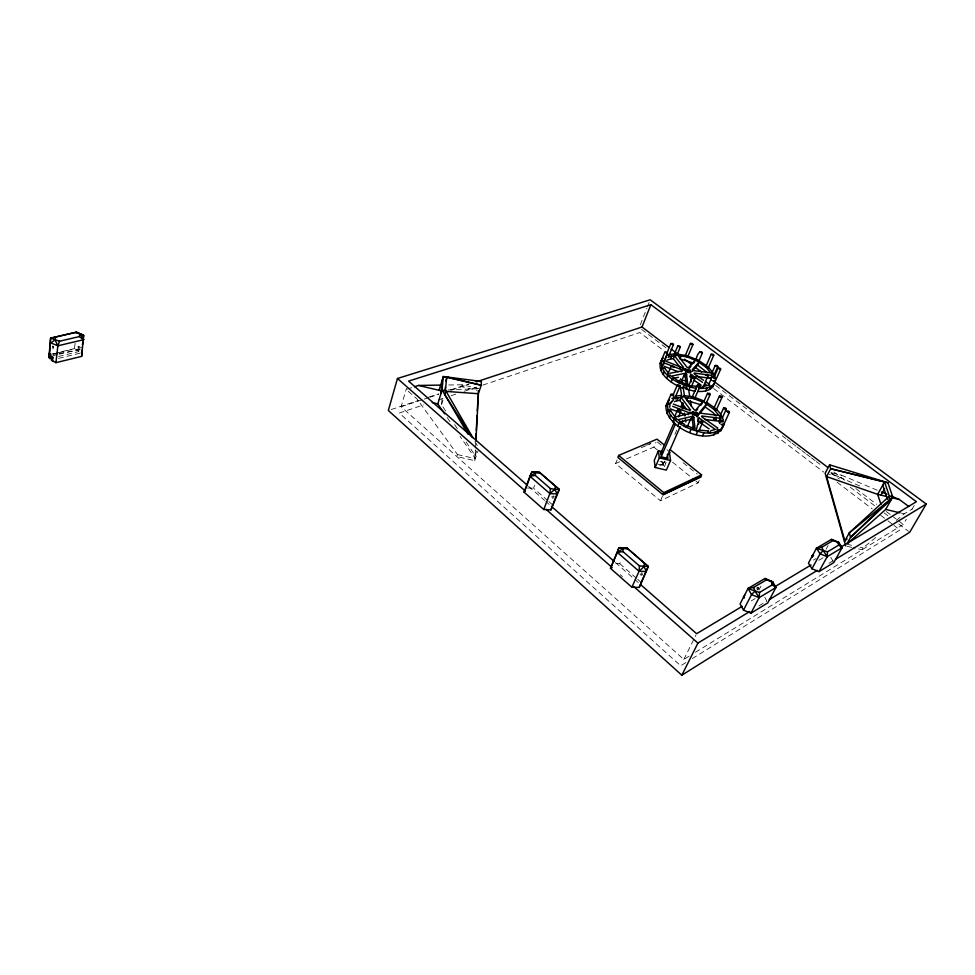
<?xml version="1.0" encoding="UTF-8"?>
<svg xmlns="http://www.w3.org/2000/svg" width="975" height="975" viewBox="0 0 975 975"><rect width="100%" height="100%" fill="white"/><g stroke="black" fill="none" stroke-linecap="round" stroke-linejoin="round"><path stroke-width="0.73" stroke-dasharray="4.88 3.66" d="M411.657 387.66L406.148 389.427L416.995 398.994L457.47 454.545L456.812 456.544L474.703 460.651L475.252 450.121M466.148 441.98L475.166 455.617L475.483 449.585M475.568 448.073L475.8 443.552M445.636 410.975L441.529 404.783L442.077 398.738M58.732 352.621L74.429 348.855L75.099 343.298M58.585 356.472L78.756 351.597L77.695 350.488L78.207 346.357L82.095 347.843M78.756 351.597L79.268 347.466L56.172 352.999M757.782 587.474L756.868 588.876M688.984 656.273L683.816 659.441L401.103 406.746L406.49 388.233M441.529 404.783L443.942 397.057M478.993 388.732L462.321 384.759L461.699 386.697L476.982 390.329M475.166 455.617L476.86 450.608M474.703 460.651L477.921 451.133M547.731 500.589L533.544 488.17L535.019 484.197M640.307 324.773L646.9 308.112M647.449 306.735L649.094 302.567M699.221 480.492L698.149 482.844L660.453 500.784L615.591 463.564L617.077 459.968M626.535 458.859L653.872 447.098L655.87 442.406M674.883 434.314L676.699 430.158M615.908 563.623L619.734 563.635L621.465 559.662M664.414 461.151L663.219 463.881L663.756 468.024L666.157 462.54M657.991 464.185L663.244 465.416L665.06 461.248M756.966 589.924L758.855 587.962L757.88 589.838M660.453 500.784L662.573 495.982M683.816 659.441L695.955 635.054M758.928 590.033L760.927 586.194M877.268 490.23L841.376 475.166L840.438 476.933L829.311 474.277M826.044 549.254L828.068 545.561M875.684 537.518L863.082 547.95L862.058 549.766L853.162 547.718M695.431 652.299L903.277 524.404L906.238 519.285M912.039 509.267L914.233 505.489M756.746 587.962L757.392 587.389M896.293 520.455L904.312 513.813L912.161 509.06M685.827 662.573L680.672 665.767L399.275 413.047L423.759 404.857M692.287 658.576L900.035 529.986L893.977 525.403M758.903 605.95L766.691 601.209M828.957 563.294L834.149 560.125M751.25 600.905L755.15 598.553M818.878 560.284L824.082 557.164M813.406 560.125L815.892 558.651M659.685 465.465L663.219 463.881L659.38 462.991M615.591 463.564L619.698 461.797M646.608 445.173L650.715 443.418M641.318 447.659L650.898 443.564M438.165 400.03L445.368 397.617M451.12 395.692L456.885 393.766M464.088 391.353L477.055 387.014M482.82 385.088L639.819 332.524L662.817 349.976M401.103 406.746L422.748 399.579M424.186 399.104L428.513 397.678M429.951 397.203L438.616 394.327M451.596 390.037L468.902 384.308M391.207 409.537L418.604 400.481M428.695 397.142L438.799 393.815M450.328 390L469.072 383.797M58.622 358.386L80.23 353.133M53.332 355.607L57.659 354.571M59.097 354.217L80.754 349.001L78.207 346.357M77.695 350.488L78.512 346.283L80.316 348.16M50.407 354.388L54.734 353.352M53.028 353.998L57.306 352.962M53.138 354.327L57.525 353.645M58.987 353.413L78 350.415L74.429 348.855M447.939 389.963L477.518 388.793M448.732 384.967L462.321 384.759M527.499 488.012L533.544 488.17M457.47 454.545L475.373 458.664L460.005 436.264M846.751 544.184L852.686 545.561M860.108 547.268L863.082 547.95M847.226 546.353L851.675 547.377M661.221 461.943L665.389 462.918M901.448 513.143L904.312 513.813M660.185 461.419L662.805 462.04L663.244 465.416M831.638 472.838L841.376 475.166M831.565 473.874L860.389 486.281M757.685 587.291L758.855 587.962M52.516 346.186L53.357 346.734M834.003 472.071L846.483 481.492M855.879 488.597L876.683 504.319M886.263 511.546L891.187 515.275M892.332 516.141L897.232 519.833M898.414 520.735L903.277 524.404M641.635 329.379L667.119 348.66M715.638 385.381L755.662 415.667M782.352 435.862L785.996 438.616M787.203 439.542L790.847 442.297M792.053 443.211L795.697 445.965M796.916 446.879L800.548 449.633M801.767 450.56L805.399 453.314M806.618 454.228L810.249 456.982M811.468 457.897L815.112 460.651M816.319 461.565L819.963 464.319M830.883 472.582L839.365 479.005M850.285 487.268L874.551 505.635M884.252 512.972L887.896 515.726M898.804 523.989L908.517 531.338M713.651 388.55L823.79 472.132M837.098 482.235L872.198 508.865M880.669 515.3L886.714 519.882M887.932 520.808L892.771 524.477M657.357 442.028L662.037 445.794M666.912 449.694L672.567 454.253M683.109 462.711L697.332 474.155M653.872 447.098L657.357 449.914M672.506 462.15L694.651 480.029M695.821 480.967L698.149 482.844M548.815 501.54L553.178 505.367M619.734 563.635L636.602 578.394M637.723 579.382L641.099 582.331M528.584 486.367L544.598 500.394M545.732 501.394L549.169 504.404M615.469 562.538L633.762 578.577M634.896 579.577L638.332 582.587M620.246 574.665L622.525 576.676M447.196 417.592L450.608 422.565M454.655 424.625L457.945 429.585M474.91 441.785L477.323 445.575M830.81 557.371L833.857 562.526M764.802 597.273L766.569 600.661M52.443 346.612A1.511 1.036 -37.5 0 1 53.649 347.185M53.662 347.478A1.511 1.036 -37.5 0 1 52.528 348.867M52.297 346.088A1.268 0.865 -37.5 0 1 52.358 347.6M553.215 498.444A1.499 1.024 66.5 0 1 552.045 496.129M553.508 495.909A1.499 1.024 66.5 0 1 554.178 497.238M553.386 497.36A1.255 0.865 66.5 0 1 553.032 496.165M642.281 574.775A1.572 1.109 61.9 0 1 640.027 573.909M641.672 572.691A1.572 1.109 61.9 0 1 642.318 573.702M642.391 574.592A1.316 0.926 61.9 0 1 641.062 573.434"/><path stroke-width="1.46" d="M722.426 425.429L722.329 427.891L723.669 424.966C714.029 449.707 664.658 428.549 665.974 405.844L671.032 394.29L672.652 394.156A1.462 0.743 22.7 0 1 673.603 395.57L672.092 395.545L671.032 394.29M715.37 378.239L715.211 381.603L712.408 387.343C708.606 391.097 702.914 391.816 697.795 391.414M439.067 390.305L443.308 376.521L481.382 381.457L481.199 385.21L478.164 394.436M475.727 441.09L476.117 433.57M476.275 430.56L477.067 415.508M477.299 410.987L478.091 395.947M478.237 393.181L478.372 390.658M475.958 440.529L478.396 393.729L445.721 391.389M648.277 566.463L639.442 565.939L622.952 551.606L623.159 548.523L626.669 547.755L648.277 566.463L639.186 587.438L631.898 587.242L610.484 568.352L618.954 547.694L626.669 547.755L648.277 566.463L639.186 587.438M842.047 547.743L837.586 542.027L833.089 540.552L821.742 547.243L816.489 548.194L820.06 553.837L827.19 556.688L827.519 551.813L838.829 545.062L842.047 547.743L833.857 562.526L819.012 571.606L811.943 568.766L808.433 563.099L816.489 548.194L831.419 539.407L838.939 542.6L842.047 547.743L827.19 556.688L819.012 571.606M631.898 587.242L639.052 571.289L639.442 565.939M723.608 408.025L724.73 409.281L726.192 409.293A1.462 0.731 23.9 0 0 725.181 407.879L723.608 408.025L719.757 416.483L720.866 417.751L722.329 417.763A1.45 0.743 24 0 0 721.975 416.703M719.392 396.082L720.501 397.325L721.963 397.337A1.45 0.731 23.6 0 0 720.964 395.935L719.392 396.082L713.737 408.671L714.821 409.914L716.284 409.927A1.438 0.731 23.7 0 0 716.162 409.122M718.051 368.16L720.537 369.379A1.402 0.683 23.2 0 0 719.574 368.05L718.051 368.16L713.785 377.8M444.624 413.851L437.799 403.894L442.089 390.012L443.308 376.521L481.199 385.21L446.648 376.959L445.075 395.094L471.681 436.739M715.175 365.54L717.637 366.746A1.389 0.67 23.1 0 0 716.686 365.43L715.175 365.54L711.531 373.815L713.98 375.009A1.389 0.683 23.2 0 0 713.359 373.852M445.124 389.963L445.392 386.965M712.043 376.959L714.541 378.178A1.414 0.695 23.2 0 0 713.578 376.837L712.043 376.959L708.362 385.308L710.848 386.527A1.402 0.695 23.3 0 0 710.97 386.185M440.98 393.583L442.211 380.067M711.177 354.278L713.627 355.473A1.389 0.67 22.9 0 0 712.676 354.169L711.177 354.278L705.803 366.588L708.24 367.77A1.377 0.67 23 0 0 708.142 367.027M707.509 393.364L708.593 394.595L710.056 394.619A1.438 0.719 23.4 0 0 709.081 393.23L707.509 393.364L703.767 401.81L704.852 403.041L706.302 403.065A1.438 0.731 23.4 0 0 706.193 402.261M772.87 581.929L766.423 579.881L753.614 587.438L748.057 588.437L751.542 594.628L759.098 597.663L759.574 592.41L772.358 584.781L775.881 587.572L767.752 602.916L750.994 613.165L743.511 610.143L740.086 603.927L748.057 588.437L764.924 578.516L772.87 581.929L775.881 587.572L759.098 597.663L750.994 613.165M669.752 407.258L669.947 405.259M699.879 421.371L701.001 422.663L702.512 422.675A1.487 0.768 23.7 0 0 701.513 421.2C697.539 420.054 696.869 428.707 696.26 430.658C704.194 433.972 715.479 434.497 722.122 428.122L720.769 431.072M697.637 384.625L698.709 385.844L700.184 385.868A1.438 0.719 23.1 0 0 699.209 384.491L697.637 384.625L692.128 397.227L693.201 398.458L694.663 398.482A1.426 0.731 23.1 0 0 694.724 397.91M543.758 509.523L549.863 493.582L550.388 488.585L535.251 475.434L529.949 476.239L524.075 492.168L543.758 509.523L550.912 509.876L559.333 489.499L539.467 472.314L531.862 472.071L529.949 476.239L549.863 493.582L557.066 493.959L559.333 489.499L539.467 472.314L531.862 472.071L526.488 486.647M699.843 351.914L702.28 353.096A1.377 0.658 22.7 0 0 701.354 351.817C698.697 350.049 693.018 362.822 698.722 361.347A1.365 0.67 22.7 0 0 698.624 360.604M663.622 364.613L663.817 362.785M51.882 355.96L51.419 360.141L55.941 362.676L81.632 356.375L83.667 335.303L76.464 332.17L50.603 338.154L48.884 357.435L49.944 358.568L52.821 357.874M48.884 357.435L49.347 353.255L50.407 354.388M52.479 361.274L52.942 357.094L49.481 355.68L50.603 338.154L76.464 332.17L83.667 335.303L83.326 338.093M49.944 358.568L50.249 355.778M683.889 385.125L682.646 388.038C671.385 383.955 652.982 371.353 662.939 357.825C654.908 375.082 683.512 386.258 696.223 388.355L694.956 391.255L686.351 389.244M692.299 377.325L693.359 378.532L694.822 378.556A1.426 0.707 22.9 0 0 693.859 377.203L692.299 377.325L688.667 385.734L689.727 386.941L691.178 386.965A1.414 0.707 22.9 0 0 690.848 385.966M55.941 362.676L57.854 345.796L59.56 341.213L79.243 336.607L83.74 339.678L57.854 345.796L50.883 342.968L55.027 339.873L55.636 337.106M627.973 549.096L618.954 547.694L617.382 552.398L639.052 571.289L646.388 571.521L644.048 566.621L644.426 563.343M690.385 343.48L692.823 344.663A1.377 0.658 22.4 0 0 691.897 343.383L690.385 343.48L685.132 355.96L695.126 360.311L694.31 362.212M677.771 409.5L678.868 410.78L680.392 410.792A1.475 0.768 23 0 0 679.417 409.342L677.771 409.5L674.054 418.117L675.139 419.408L676.65 419.421A1.475 0.768 23.1 0 0 676.028 418.129M81.473 352.865L82.119 350.037L81.632 356.375M82.448 345.053L82.79 342.274M677.308 385.064L678.381 386.307L679.88 386.332A1.45 0.731 22.7 0 0 678.917 384.942L677.308 385.064L672.969 395.241M677.747 346.064L680.172 347.246A1.377 0.67 22.2 0 0 679.27 345.967L677.747 346.064L674.273 354.352L676.699 355.534A1.365 0.67 22.2 0 0 676.114 354.413M667.985 410.134L669.057 411.401L670.568 411.413A1.462 0.768 22.9 0 0 670.252 410.353M671.202 366.161L673.701 367.392A1.414 0.707 22.3 0 0 672.774 366.052L671.202 366.161L667.668 374.583L668.704 375.777L670.154 375.814A1.402 0.707 22.4 0 0 669.862 374.827M670.873 343.578L673.335 344.772A1.389 0.67 22 0 0 672.421 343.48L670.873 343.578L666.876 353.23M667.107 354.681L669.593 355.887A1.402 0.695 22.1 0 0 668.667 354.571L667.107 354.681L661.903 367.209L664.377 368.416A1.402 0.695 22.2 0 0 664.45 367.88L668.679 373.559M664.84 352.194L667.302 353.389A1.389 0.683 22 0 0 666.388 352.097L664.84 352.194L661.379 360.567L663.829 361.762A1.389 0.695 22.1 0 0 663.902 361.225M660.026 363.517L661.233 360.579M535.251 475.434L535.689 472.68L540.382 473.302M549.863 493.582L554.872 489.316L555.506 486.391M744.851 595.286L743.364 596.944M397.459 378.483L388.33 410.499L681.83 675.212L909.724 532.253L926.25 504.038L650.191 299.788L397.459 378.483L525.415 491.156M812.248 557.261L812.602 556.506M79.243 336.607L79.974 334.072L75.319 332.548M445.916 380.957L447.013 377.41M550.912 509.876L557.066 493.959L554.872 489.316L550.388 488.585M476.117 381.92L642.013 327.015L650.873 304.688L916.427 501.711L840.998 547.012M664.048 444.783L657.016 439.152L618.686 455.435L617.87 457.421L663.11 494.788L700.842 476.97M663.938 361.615L667.412 353.255M660.672 370.476L661.867 367.575M668.85 355.668L673.445 344.626M663.207 374.376L664.414 371.475M666.924 360.165L670.605 358.958L671.799 356.094L674.566 355.826L683.536 367.417L682.768 367.819L665.888 361.274M680.526 367.977L673.372 358.69L674.566 355.826M666.608 378.3L667.826 375.399M676.808 355.388L680.282 347.1M688.85 390.049L690.081 387.136M687.643 356.46A1.365 0.67 22.5 0 1 687.582 356.984L681.111 355.997L679.904 358.861L693.908 363.163M671.214 381.993L672.433 379.08M667.741 402.785L668.996 399.835C661.708 416.288 685.401 429.11 698.661 431.279A1.487 0.78 23.7 0 0 698.563 430.426M681.354 371.828L682.171 369.903L665.23 363.334M687.692 356.838L692.92 344.516M679.477 381.554L680.648 378.812M670.763 403.248L673.457 399.86M666.681 413.51L667.948 410.536M685.596 369.111L684.986 370.549L689.691 371.707L690.312 370.281L685.596 369.111L686.059 371.889L690.787 373.047L690.312 370.281M682.427 382.992L681.952 380.055L683.572 376.265M678.953 381.237L687.789 384.82L686.497 373.864C684.889 371.743 682.744 376.764 685.254 376.752L686.193 384.735M675.09 397.617L679.989 386.173M684.218 376.24L685.449 373.352M685.254 376.752L686.497 373.864M685.34 377.24L686.571 374.363M669.362 417.739L670.629 414.765M674.408 401.639L676.955 400.725L678.21 397.788L681.098 397.447L690.544 409.975L689.752 410.438L673.347 404.052M689.788 376.874L690.617 374.961L691.787 374.948L702.475 382.31M676.955 400.725L679.843 400.384L681.098 397.447M662.586 451.717L658.405 450.73L654.274 460.31L655.151 467.5L666.327 470.121L670.544 460.529L669.569 453.363M690.958 376.874L691.787 374.948M698.819 361.201L702.39 352.95M672.933 421.98L674.213 419.006M691.933 371.512L697.661 365.113L698.892 362.261L706.083 367.307L710.738 372.889L693.103 370.537L692.213 369.696L698.892 362.261M610.484 568.352L617.382 552.398L623.159 548.523M660.575 453.862L674.383 421.943M680.989 406.685L682.78 402.517M655.151 467.5L659.307 457.884L658.405 450.73M691.287 386.819L694.931 378.41M661.001 457.226L675.468 423.869M678.478 416.922L680.891 411.365M682.098 408.586L683.304 405.807M687.911 397.52L686.644 400.445L701.269 404.905L702.561 401.992L693.554 398.617L684.791 397.361L694.273 409.902L695.602 410.243L702.561 401.992M696.235 434.472L697.527 431.486M677.759 425.941L679.063 422.955M666.278 458.469L680.221 426.55M681.428 423.772L682.646 420.993M694.773 398.324L700.294 385.722M708.35 367.624L713.737 355.327M688.265 414.692L689.13 412.73L672.677 406.319M702.512 388.318L708.008 375.826M692.055 413.266L692.701 411.803L697.625 412.986L698.137 416.02L693.213 414.838L692.701 411.803M687.338 426.623L690.629 419.14M679.526 422.029L691.092 419.274L692.396 416.313L693.676 416.995L695.126 428.988L687.009 425.734M693.469 429.085L692.372 419.945L691.287 419.408L692.591 416.447M711.384 380.384L710.738 378.3L711.994 375.436L694.273 373.084L694.09 373.742L703.584 380.274M692.372 419.945L693.676 416.995M692.457 420.481L693.761 417.532M705.595 390.987L706.875 388.099L710.872 386.673L713.688 384.467M714.09 374.863L717.746 366.6M697.32 416.483L697.625 412.986M689.739 432.364L691.056 429.39M701.549 474.874L663.792 492.643L662.915 494.63L700.659 476.824L701.549 474.874L669.91 449.487M709.593 389.549L710.872 386.673M692.859 427.94L693.956 425.453M720.647 369.232L712.408 387.343M697.722 421.066L699.197 418.08L715.394 429.463L710.763 430.694M706.412 402.907L710.166 394.461M699.16 414.229L705.193 406.977L706.497 404.064L714.029 409.463L718.928 415.496L700.537 413.229L699.599 412.327L706.497 404.064M698.783 431.108L702.622 422.504M702.609 435.679L703.95 432.705M716.393 409.768L722.073 397.178M720.269 418.263L720.964 420.53L719.635 423.455L718.941 421.188L720.269 418.263L701.781 415.996L701.598 416.727L717.783 428.074M713.712 435.191L715.053 432.242M722.438 417.592L726.302 409.134M717.856 433.546L719.197 430.597M524.075 492.168L525.988 487.975M723.608 424.966L729.41 412.303M812.87 555.153L811.736 556.42M681.83 675.212L697.929 643.086L749.824 611.483M743.511 610.143L751.542 594.628L755.003 591.069L759.574 592.41M847.86 543.197L885.69 509.425L892.747 496.97L887.908 482.747L829.579 464.819L825.142 473.289L845.739 546.012M847.117 538.931L844.838 540.881L826.593 476.58L830.712 468.743L829.579 464.819M811.943 568.766L820.06 553.837L823.241 550.546L827.519 551.813M844.472 541.552L849.286 532.85L889.358 496.165L892.747 496.97L850.578 537.298L847.385 543.038M887.908 482.747L884.569 481.955L877.658 494.349L880.925 504.355M880.986 495.142L884.654 488.572M670.617 402.992L671.604 401.273M665.974 405.844L667.156 403.796M744.339 597.029L744.278 598.004M719.757 416.483L720.964 416.215M708.362 385.308L709.215 385.003M711.531 373.815L712.372 373.523M674.054 418.117L675.309 417.836M812.723 555.397L811.919 556.286M688.667 385.734L689.861 385.491M696.296 360.165L697.442 359.946M685.157 355.802L686.01 355.522M674.273 354.352L675.127 354.071M661.379 360.567L662.573 360.336M812.821 556.213L813.552 555.445M696.04 411.109L697.783 409.049M689.093 368.477L691.019 366.356M695.126 360.311L688.387 367.733L687.119 367.404L678.112 355.802L681.111 355.997M639.052 571.289L644.048 566.621M891.443 499.261L850.578 537.298L849.286 532.85L889.261 500.297L889.358 496.165L884.569 481.955L830.712 468.743L884.569 481.955M529.949 476.239L535.689 472.68M769.287 599.625L817.282 570.399M835.441 559.345L926.25 504.038M742.146 606.365L696.625 633.701L640.612 584.586M774.662 586.84L811.078 564.976M668.107 409.963L669.24 409.866M681.05 395.594L681.501 396.898L683.317 397.093A1.438 0.731 22.9 0 0 683 396.069M675.663 398.702L678.21 397.788M668.119 357.289L671.799 356.094M414.424 386.77L418.555 385.442L441.188 385.088M650.873 304.688L408.562 381.115L527.451 485.355M692.396 416.313L677.93 419.75L684.584 424.418M676.54 416.63L689.508 413.583L689.13 412.73M717.137 428.793L717.039 430.06L719.172 430.438A1.475 0.768 24.1 0 0 719.062 429.585M708.35 431.072L708.24 432.339L710.397 432.729A1.475 0.768 24 0 0 710.287 431.864M699.197 418.08L697.99 418.117L698.722 424.113M672.933 378.458L678.478 377.288M685.267 373.23L671.373 376.131L677.723 380.494M670.069 373.267L682.524 370.695M617.382 552.398L622.952 551.606M676.26 396.021L681.293 395.423M706.875 388.099L699.063 388.513M702.024 386.709L707.228 385.576L704.852 383.943M669.935 354.449L674.846 353.974M670.605 358.958L673.372 358.69M684.877 424.929C682.585 425.039 685.462 427.611 686.571 426.587A1.475 0.78 23.4 0 0 686.242 425.502M668.302 402.529C666.023 402.614 668.85 405.125 669.947 404.138A1.45 0.756 22.7 0 0 669.642 403.089M678.003 380.969C675.809 381.042 678.563 383.431 679.612 382.505A1.414 0.707 22.6 0 0 679.014 381.31M554.872 489.316L559.333 489.499M708.411 431.011L699.465 430.097M684.231 395.57L693.347 396.935M475.398 381.091L481.382 381.457M677.588 354.169L686.327 355.546M704.73 419.457L718.941 421.188M695.992 376.35L710.738 378.3M691.945 385.905C697.905 386.015 698.612 387.173 702.402 388.464A1.414 0.707 23.1 0 0 702.073 387.477M432.254 402.59L437.799 403.894M885.69 509.425L900.01 512.801M659.307 457.884L670.544 460.529M418.555 385.442L442.747 391.182M886.641 496.482L877.658 494.349L826.593 476.58M892.296 497.823L899.364 499.505L908.676 506.452M692.433 412.839L697.747 414.131M693.286 413.558L696.979 414.448M692.543 413.571L696.686 414.57L697.076 416.849M681.952 380.055L685.925 381.03M685.462 370.927L689.435 371.902M50.603 338.154L59.56 341.213M687.533 355.948L698.149 360.141L706.912 366.003M694.602 397.349L704.486 401.2M673.323 399.141L671.933 398.202M816.489 548.194L823.241 550.546L827.19 556.688M748.057 588.437L755.003 591.069L759.098 597.663M664.024 366.222L678.125 371.694M670.044 408.744L685.096 414.607M881.412 491.973L886.933 494.288M891.077 496.031L899.364 499.505M838.939 542.6L831.419 539.407L833.089 540.552M775.881 587.572L771.213 581.441L764.924 578.516L766.423 579.881M697.661 365.113L707.277 372.73M706.838 402.456L715.126 408.208M705.193 406.977L712.725 412.376L716.138 416.069M705.961 381.908L709.532 384.345M694.102 380.287L701.22 385.186M697.893 421.029L709.081 428.903M642.013 327.015L668.74 347.222M671.178 349.05L678.466 354.559M684.547 359.153L691.836 364.662M695.48 367.417L701.549 371.999M708.849 377.508L711.275 379.348M713.7 381.188L827.933 467.488M618.686 455.435L663.792 492.643M551.448 506.403L614.323 561.539M545.976 509.267L612.239 567.621M633.957 586.743L697.929 643.086M708.057 366.893L713.334 373.242M716.089 408.976L719.903 413.071L723.377 419.92M675.102 416.971L670.715 410.841M679.843 400.384L686.68 409.5M720.976 424.283L723.499 425.137A1.462 0.756 24.1 0 0 722.841 423.857M79.974 334.072L83.74 339.678M714.151 374.522L714.967 377.008M467.988 434.192L442.089 390.012L445.855 390.902L472.875 437.726M55.027 339.873L57.854 345.796M821.742 547.243L823.241 550.546M837.586 542.027L838.829 545.062M753.614 587.438L755.003 591.069M771.213 581.441L772.358 584.781M882.789 485.148L887.555 499.371M712.554 380.713L715.041 381.761A1.389 0.695 23.3 0 0 714.699 380.774M688.716 390.171L689.691 396.045M690.422 400.457L691.397 406.331M683.134 387.404L684.547 396.203M680.184 386.039L681.598 395.033M682.963 403.613L683.767 408.744M684.462 413.156L684.925 416.093M685.388 419.043L685.852 421.98M667.388 454.313L667.948 458.433L661.501 456.922L660.965 452.802M690.617 374.961L691.446 381.798M49.347 353.255L49.481 355.68M726.704 411.182L727.825 412.449L729.312 412.462A1.475 0.743 24 0 0 728.288 411.023L726.704 411.182M720.464 420.603L721.598 421.895L723.084 421.907A1.475 0.756 24 0 0 722.061 420.444L720.464 420.603M713.554 418.628L714.687 419.933L716.198 419.945A1.487 0.768 23.9 0 0 715.175 418.47L713.554 418.628M705.376 374.741L707.899 375.972A1.426 0.707 23.1 0 0 706.936 374.619L705.376 374.741M689.593 412.425L690.702 413.717L692.226 413.729A1.487 0.768 23.3 0 0 691.238 412.267L689.593 412.425M684.438 387.343L685.498 388.574L686.985 388.598A1.438 0.731 22.9 0 0 686.022 387.221L684.438 387.343M682.463 368.708L683.512 369.903L684.974 369.939A1.426 0.707 22.6 0 0 684.036 368.587L682.463 368.708M673.457 397.3L674.542 398.568L676.065 398.592A1.475 0.756 22.8 0 0 675.09 397.166L673.457 397.3"/></g></svg>
